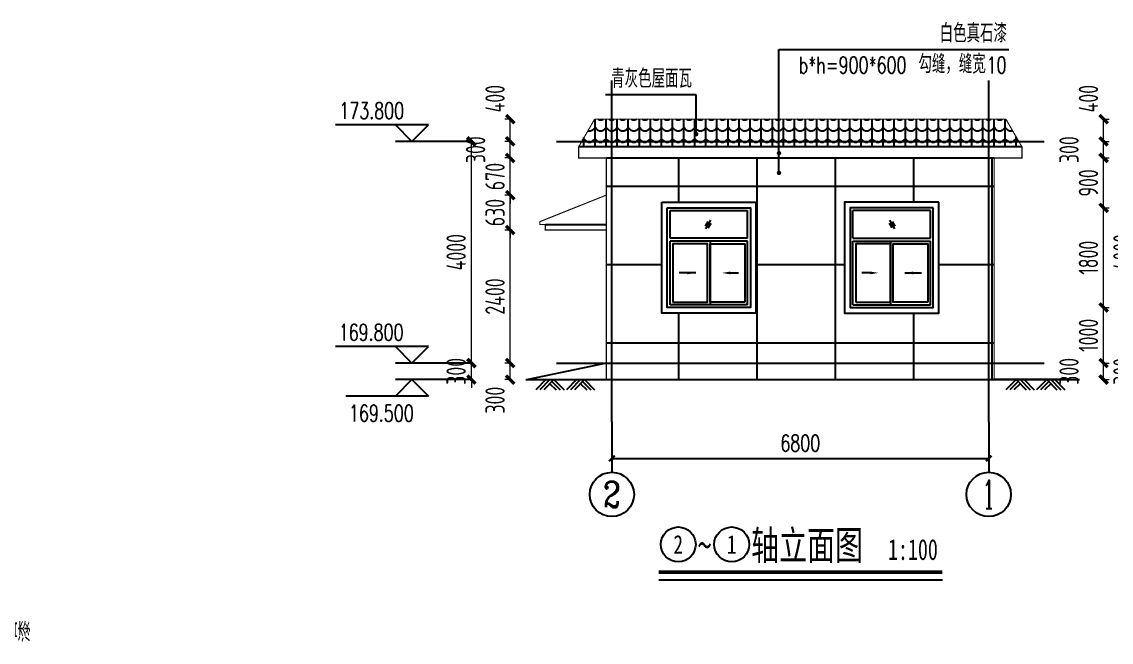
# Model space of a CAD drawing. Header units: inches. Extents: x -25354 to 45988, y -31419 to 5096.
# Drawn here: x 15288 to 34947, y -30697 to -19501 of the extents above; entities that cross this region are included whole.
import ezdxf
from ezdxf.enums import TextEntityAlignment as Align

# ---------------------------------------------------------------- set-up
doc = ezdxf.new("R2010")
doc.units = ezdxf.units.IN
doc.header["$MEASUREMENT"] = 0
doc.linetypes.add('DOTE', pattern=[2.42, 2, -0.2, 0.02, -0.2])
for name, color, linetype in [('AXIS', 3, 'Continuous'), ('AXIS_TEXT', 7, 'Continuous'), ('DIM_ELEV', 3, 'Continuous'), ('DIM_LEAD', 3, 'Continuous'), ('DIM_SYMB', 3, 'Continuous'), ('DOTE', 1, 'DOTE'), ('PUB_DIM', 3, 'Continuous'), ('TWT_DIM', 3, 'Continuous'), ('YHG_文字', 7, 'Continuous'), ('YHJ_立面_墙线中', 2, 'Continuous'), ('YHJ_符号', 3, 'Continuous'), ('YHJ_门窗框', 151, 'Continuous'), ('YHJ_门窗细线', 160, 'Continuous'), ('建筑-房间填充', 8, 'Continuous')]:
    doc.layers.add(name, color=color, linetype=linetype)
doc.styles.add('_TCH_AXIS', font='COMPLEX', dxfattribs={"bigfont": 'GBCBIG'})
doc.styles.add('_TCH_DIM', font='SIMPLEX', dxfattribs={"bigfont": 'GBCBIG'})
doc.styles.add('_TCH_DIM_T3', font='SIMPLEX', dxfattribs={"width": 0.705882, "bigfont": 'GBCBIG'})
doc.styles.add('biaotilan', font='', dxfattribs={"width": 0.7})
doc.styles.add('COMPLEX', font='COMPLEX')
doc.styles.add('TSSD_Rein', font='TSSDENG', dxfattribs={"width": 0.7, "bigfont": '@1HZTXT'})
doc.styles.add('TSSD_REIN_T3', font='tssdeng.shx', dxfattribs={"width": 0.7, "bigfont": 'hztxt.shx'})
doc.styles.add('YH_TEXT', font='@YH2', dxfattribs={"width": 0.7, "bigfont": '@YH1'})
doc.styles.get('biaotilan').set_extended_font_data('SimSun')
doc.dimstyles.new('_TCH_ARCH&&100', dxfattribs={"dimtxt": 350, "dimasz": 150, "dimexe": 100, "dimexo": 200, "dimgap": 100, "dimtad": 1, "dimdec": 0, "dimzin": 0, "dimdsep": 46, "dimtxsty": 'TSSD_REIN_T3', "dimblk": 'ARCHTICK', "dimcen": 0.09, "dimclrt": 7, "dimazin": 2, "dimtfac": 1, "dimtdec": 0, "dimtix": 1, "dimtmove": 2, "dimatfit": 3, "dimfxl": 1, "dimfxlon": 1, "dimtolj": 1, "dimtzin": 0, "dimlwd": 18, "dimlwe": 18, "dimarcsym": 0})
doc.dimstyles.new('_TWT_ARCH&&100', dxfattribs={"dimtxt": 297.5, "dimasz": 100, "dimexe": 250, "dimexo": 300, "dimgap": 126.25, "dimtad": 1, "dimdec": 0, "dimzin": 0, "dimdsep": 46, "dimtxsty": '_TCH_DIM_T3', "dimblk": 'ARCHTICK', "dimcen": 0.09, "dimclrt": 7, "dimazin": 2, "dimtfac": 1, "dimtdec": 0, "dimtix": 1, "dimtmove": 2, "dimatfit": 3, "dimfxl": 75, "dimtolj": 1, "dimtzin": 0, "dimarcsym": 0})
doc.dimstyles.new('YH_D_100', dxfattribs={"dimscale": 100, "dimtxt": 3, "dimasz": 1.5, "dimexe": 1.25, "dimexo": 1, "dimgap": 1.25, "dimtad": 1, "dimdec": 0, "dimzin": 0, "dimdsep": 46, "dimtxsty": 'YH_TEXT', "dimblk1": 'ARCHTICK', "dimblk2": 'ARCHTICK', "dimsah": 1, "dimcen": 0.09, "dimclrt": 7, "dimadec": 0, "dimazin": 0, "dimtfac": 1, "dimtdec": 0, "dimtix": 1, "dimtmove": 2, "dimatfit": 0, "dimfxl": 2, "dimtolj": 1, "dimtzin": 0, "dimarcsym": 0})

# ---------------------------------------------------------------- blocks, each defined once
blk = doc.blocks.new('_ArchTick')
at = {"color": 0, "linetype": 'ByBlock', "const_width": 0.4}
blk.add_lwpolyline([(-0.5, -0.5), (0.5, 0.5)], dxfattribs=at)
blk = doc.blocks.new('玻璃')
at = {"layer": 'YHJ_符号'}
for p, q in [((122756, -123640), (122756, -123820)), ((122726, -123680), (122726, -123780)), ((122786, -123680), (122786, -123780))]:
    blk.add_line(p, q, dxfattribs=at)
blk = doc.blocks.new('*D119')
at = {"layer": 'Defpoints', "color": 0, "transparency": 16777216}
for p in [(25937, -27122), (32737, -27122), (32737, -27380)]:
    blk.add_point(p, dxfattribs=at)
at = {"layer": 'TWT_DIM', "color": 0, "lineweight": -2, "transparency": 16777216}
for p, q in [((25937, -27380), (32737, -27380)), ((25937, -27422), (25937, -27630)), ((32737, -27422), (32737, -27630))]:
    blk.add_line(p, q, dxfattribs=at)
at = {"layer": 'TWT_DIM', "color": 0, "lineweight": -2, "transparency": 16777216, "xscale": 100, "yscale": 100, "zscale": 100, "rotation": 180}
blk.add_blockref('_ArchTick', (25937, -27380), dxfattribs=at)
at = {"layer": 'TWT_DIM', "color": 0, "lineweight": -2, "transparency": 16777216, "xscale": 100, "yscale": 100, "zscale": 100}
blk.add_blockref('_ArchTick', (32737, -27380), dxfattribs=at)
at = {"layer": 'TWT_DIM', "color": 7, "transparency": 16777216, "insert": (29337, -27105), "char_height": 297.5, "attachment_point": 5, "style": '_TCH_DIM_T3'}
blk.add_mtext('\\A1;6800', dxfattribs=at)
blk = doc.blocks.new('_AXISO')
blk.add_circle((0, 0), 0.5)
at = {"layer": 'AXIS_TEXT', "style": 'COMPLEX', "width": 1.041667}
blk.add_attdef('A', text='', height=0.56, dxfattribs=at).set_placement((-0.25, -0.28), (0.25, -0.28), align=Align.FIT)
blk = doc.blocks.new('*D120')
at = {"layer": 'Defpoints', "color": 0, "transparency": 16777216}
for p in [(24103, -25659), (24831, -25659), (24831, -25959)]:
    blk.add_point(p, dxfattribs=at)
at = {"layer": 'PUB_DIM', "color": 0, "lineweight": 18, "transparency": 16777216}
for p, q in [((24104, -25659), (24003, -25659)), ((24103, -25959), (24103, -25659)), ((24104, -25959), (24003, -25959))]:
    blk.add_line(p, q, dxfattribs=at)
at = {"layer": 'PUB_DIM', "color": 0, "lineweight": 18, "transparency": 16777216, "xscale": 150, "yscale": 150, "zscale": 150}
for p, rotation in [((24103, -25659), 90), ((24103, -25959), 270)]:
    blk.add_blockref('_ArchTick', p, dxfattribs=dict(at, rotation=rotation))
at = {"layer": 'PUB_DIM', "color": 7, "transparency": 16777216, "insert": (23828, -26329), "char_height": 350, "attachment_point": 5, "rotation": 90, "style": 'TSSD_REIN_T3'}
blk.add_mtext('\\A1;300', dxfattribs=at)
blk = doc.blocks.new('*D121')
at = {"layer": 'Defpoints', "color": 0, "transparency": 16777216}
for p in [(24103, -23259), (24831, -23259), (24831, -25659)]:
    blk.add_point(p, dxfattribs=at)
at = {"layer": 'PUB_DIM', "color": 0, "lineweight": 18, "transparency": 16777216}
for p, q in [((24104, -23259), (24003, -23259)), ((24103, -25659), (24103, -23259)), ((24104, -25659), (24003, -25659))]:
    blk.add_line(p, q, dxfattribs=at)
at = {"layer": 'PUB_DIM', "color": 0, "lineweight": 18, "transparency": 16777216, "xscale": 150, "yscale": 150, "zscale": 150}
for p, rotation in [((24103, -23259), 90), ((24103, -25659), 270)]:
    blk.add_blockref('_ArchTick', p, dxfattribs=dict(at, rotation=rotation))
at = {"layer": 'PUB_DIM', "color": 7, "transparency": 16777216, "insert": (23828, -24459), "char_height": 350, "attachment_point": 5, "rotation": 90, "style": 'TSSD_REIN_T3'}
blk.add_mtext('\\A1;2400', dxfattribs=at)
blk = doc.blocks.new('*D122')
at = {"layer": 'Defpoints', "color": 0, "transparency": 16777216}
for p in [(24103, -22629), (24831, -22629), (24831, -23259)]:
    blk.add_point(p, dxfattribs=at)
at = {"layer": 'PUB_DIM', "color": 0, "lineweight": 18, "transparency": 16777216}
for p, q in [((24103, -22629), (24103, -22479)), ((24104, -22629), (24003, -22629)), ((24103, -23259), (24103, -22629)), ((24104, -23259), (24003, -23259)), ((24103, -23259), (24103, -23409))]:
    blk.add_line(p, q, dxfattribs=at)
at = {"layer": 'PUB_DIM', "color": 0, "lineweight": 18, "transparency": 16777216, "xscale": 150, "yscale": 150, "zscale": 150}
for p, rotation in [((24103, -22629), 270), ((24103, -23259), 90)]:
    blk.add_blockref('_ArchTick', p, dxfattribs=dict(at, rotation=rotation))
at = {"layer": 'PUB_DIM', "color": 7, "transparency": 16777216, "insert": (23828, -22944), "char_height": 350, "attachment_point": 5, "rotation": 90, "style": 'TSSD_REIN_T3'}
blk.add_mtext('\\A1;630', dxfattribs=at)
blk = doc.blocks.new('*D123')
at = {"layer": 'Defpoints', "color": 0, "transparency": 16777216}
for p in [(24103, -21959), (24831, -21959), (24831, -22629)]:
    blk.add_point(p, dxfattribs=at)
at = {"layer": 'PUB_DIM', "color": 0, "lineweight": 18, "transparency": 16777216}
for p, q in [((24103, -21959), (24103, -21809)), ((24104, -21959), (24003, -21959)), ((24103, -22629), (24103, -21959)), ((24104, -22629), (24003, -22629)), ((24103, -22629), (24103, -22779))]:
    blk.add_line(p, q, dxfattribs=at)
at = {"layer": 'PUB_DIM', "color": 0, "lineweight": 18, "transparency": 16777216, "xscale": 150, "yscale": 150, "zscale": 150}
for p, rotation in [((24103, -21959), 270), ((24103, -22629), 90)]:
    blk.add_blockref('_ArchTick', p, dxfattribs=dict(at, rotation=rotation))
at = {"layer": 'PUB_DIM', "color": 7, "transparency": 16777216, "insert": (23828, -22294), "char_height": 350, "attachment_point": 5, "rotation": 90, "style": 'TSSD_REIN_T3'}
blk.add_mtext('\\A1;670', dxfattribs=at)
blk = doc.blocks.new('*D124')
at = {"layer": 'Defpoints', "color": 0, "transparency": 16777216}
for p in [(24103, -21659), (24831, -21659), (24831, -21959)]:
    blk.add_point(p, dxfattribs=at)
at = {"layer": 'PUB_DIM', "color": 0, "lineweight": 18, "transparency": 16777216}
for p, q in [((24104, -21659), (24003, -21659)), ((24103, -21959), (24103, -21659)), ((24104, -21959), (24003, -21959))]:
    blk.add_line(p, q, dxfattribs=at)
at = {"layer": 'PUB_DIM', "color": 0, "lineweight": 18, "transparency": 16777216, "xscale": 150, "yscale": 150, "zscale": 150}
for p, rotation in [((24103, -21659), 90), ((24103, -21959), 270)]:
    blk.add_blockref('_ArchTick', p, dxfattribs=dict(at, rotation=rotation))
at = {"layer": 'PUB_DIM', "color": 7, "transparency": 16777216, "insert": (23478, -21809), "char_height": 350, "attachment_point": 5, "rotation": 90, "style": 'TSSD_REIN_T3'}
blk.add_mtext('\\A1;300', dxfattribs=at)
blk = doc.blocks.new('*D125')
at = {"layer": 'Defpoints', "color": 0, "transparency": 16777216}
for p in [(24103, -21259), (24831, -21259), (24831, -21659)]:
    blk.add_point(p, dxfattribs=at)
at = {"layer": 'PUB_DIM', "color": 0, "lineweight": 18, "transparency": 16777216}
for p, q in [((24104, -21259), (24003, -21259)), ((24103, -21659), (24103, -21259)), ((24104, -21659), (24003, -21659))]:
    blk.add_line(p, q, dxfattribs=at)
at = {"layer": 'PUB_DIM', "color": 0, "lineweight": 18, "transparency": 16777216, "xscale": 150, "yscale": 150, "zscale": 150}
for p, rotation in [((24103, -21259), 90), ((24103, -21659), 270)]:
    blk.add_blockref('_ArchTick', p, dxfattribs=dict(at, rotation=rotation))
at = {"layer": 'PUB_DIM', "color": 7, "transparency": 16777216, "insert": (23828, -20889), "char_height": 350, "attachment_point": 5, "rotation": 90, "style": 'TSSD_REIN_T3'}
blk.add_mtext('\\A1;400', dxfattribs=at)
blk = doc.blocks.new('*D126')
at = {"layer": 'Defpoints', "color": 0, "transparency": 16777216}
for p in [(33999, -25659), (34811, -25659), (33999, -25959)]:
    blk.add_point(p, dxfattribs=at)
at = {"layer": 'PUB_DIM', "color": 0, "lineweight": 18, "transparency": 16777216}
for p, q in [((34810, -25659), (34911, -25659)), ((34811, -25959), (34811, -25659)), ((34810, -25959), (34911, -25959))]:
    blk.add_line(p, q, dxfattribs=at)
at = {"layer": 'PUB_DIM', "color": 0, "lineweight": 18, "transparency": 16777216, "xscale": 150, "yscale": 150, "zscale": 150}
for p, rotation in [((34811, -25659), 90), ((34811, -25959), 270)]:
    blk.add_blockref('_ArchTick', p, dxfattribs=dict(at, rotation=rotation))
at = {"layer": 'PUB_DIM', "color": 7, "transparency": 16777216, "insert": (34186, -25809), "char_height": 350, "attachment_point": 5, "rotation": 90, "style": 'TSSD_REIN_T3'}
blk.add_mtext('\\A1;300', dxfattribs=at)
blk = doc.blocks.new('*D127')
at = {"layer": 'Defpoints', "color": 0, "transparency": 16777216}
for p in [(33999, -24659), (34811, -24659), (33999, -25659)]:
    blk.add_point(p, dxfattribs=at)
at = {"layer": 'PUB_DIM', "color": 0, "lineweight": 18, "transparency": 16777216}
for p, q in [((34810, -24659), (34911, -24659)), ((34811, -25659), (34811, -24659)), ((34810, -25659), (34911, -25659))]:
    blk.add_line(p, q, dxfattribs=at)
at = {"layer": 'PUB_DIM', "color": 0, "lineweight": 18, "transparency": 16777216, "xscale": 150, "yscale": 150, "zscale": 150}
for p, rotation in [((34811, -24659), 90), ((34811, -25659), 270)]:
    blk.add_blockref('_ArchTick', p, dxfattribs=dict(at, rotation=rotation))
at = {"layer": 'PUB_DIM', "color": 7, "transparency": 16777216, "insert": (34536, -25159), "char_height": 350, "attachment_point": 5, "rotation": 90, "style": 'TSSD_REIN_T3'}
blk.add_mtext('\\A1;1000', dxfattribs=at)
blk = doc.blocks.new('*D128')
at = {"layer": 'Defpoints', "color": 0, "transparency": 16777216}
for p in [(33999, -22859), (34811, -22859), (33999, -24659)]:
    blk.add_point(p, dxfattribs=at)
at = {"layer": 'PUB_DIM', "color": 0, "lineweight": 18, "transparency": 16777216}
for p, q in [((34810, -22859), (34911, -22859)), ((34811, -24659), (34811, -22859)), ((34810, -24659), (34911, -24659))]:
    blk.add_line(p, q, dxfattribs=at)
at = {"layer": 'PUB_DIM', "color": 0, "lineweight": 18, "transparency": 16777216, "xscale": 150, "yscale": 150, "zscale": 150}
for p, rotation in [((34811, -22859), 90), ((34811, -24659), 270)]:
    blk.add_blockref('_ArchTick', p, dxfattribs=dict(at, rotation=rotation))
at = {"layer": 'PUB_DIM', "color": 7, "transparency": 16777216, "insert": (34536, -23759), "char_height": 350, "attachment_point": 5, "rotation": 90, "style": 'TSSD_REIN_T3'}
blk.add_mtext('\\A1;1800', dxfattribs=at)
blk = doc.blocks.new('*D129')
at = {"layer": 'Defpoints', "color": 0, "transparency": 16777216}
for p in [(33999, -21959), (34811, -21959), (33999, -22859)]:
    blk.add_point(p, dxfattribs=at)
at = {"layer": 'PUB_DIM', "color": 0, "lineweight": 18, "transparency": 16777216}
for p, q in [((34810, -21959), (34911, -21959)), ((34811, -22859), (34811, -21959)), ((34810, -22859), (34911, -22859))]:
    blk.add_line(p, q, dxfattribs=at)
at = {"layer": 'PUB_DIM', "color": 0, "lineweight": 18, "transparency": 16777216, "xscale": 150, "yscale": 150, "zscale": 150}
for p, rotation in [((34811, -21959), 90), ((34811, -22859), 270)]:
    blk.add_blockref('_ArchTick', p, dxfattribs=dict(at, rotation=rotation))
at = {"layer": 'PUB_DIM', "color": 7, "transparency": 16777216, "insert": (34536, -22409), "char_height": 350, "attachment_point": 5, "rotation": 90, "style": 'TSSD_REIN_T3'}
blk.add_mtext('\\A1;900', dxfattribs=at)
blk = doc.blocks.new('*D130')
at = {"layer": 'Defpoints', "color": 0, "transparency": 16777216}
for p in [(33999, -21659), (34811, -21659), (33999, -21959)]:
    blk.add_point(p, dxfattribs=at)
at = {"layer": 'PUB_DIM', "color": 0, "lineweight": 18, "transparency": 16777216}
for p, q in [((34810, -21659), (34911, -21659)), ((34811, -21959), (34811, -21659)), ((34810, -21959), (34911, -21959))]:
    blk.add_line(p, q, dxfattribs=at)
at = {"layer": 'PUB_DIM', "color": 0, "lineweight": 18, "transparency": 16777216, "xscale": 150, "yscale": 150, "zscale": 150}
for p, rotation in [((34811, -21659), 90), ((34811, -21959), 270)]:
    blk.add_blockref('_ArchTick', p, dxfattribs=dict(at, rotation=rotation))
at = {"layer": 'PUB_DIM', "color": 7, "transparency": 16777216, "insert": (34186, -21809), "char_height": 350, "attachment_point": 5, "rotation": 90, "style": 'TSSD_REIN_T3'}
blk.add_mtext('\\A1;300', dxfattribs=at)
blk = doc.blocks.new('*D131')
at = {"layer": 'Defpoints', "color": 0, "transparency": 16777216}
for p in [(33999, -21259), (34811, -21259), (33999, -21659)]:
    blk.add_point(p, dxfattribs=at)
at = {"layer": 'PUB_DIM', "color": 0, "lineweight": 18, "transparency": 16777216}
for p, q in [((34810, -21259), (34911, -21259)), ((34811, -21659), (34811, -21259)), ((34810, -21659), (34911, -21659))]:
    blk.add_line(p, q, dxfattribs=at)
at = {"layer": 'PUB_DIM', "color": 0, "lineweight": 18, "transparency": 16777216, "xscale": 150, "yscale": 150, "zscale": 150}
for p, rotation in [((34811, -21259), 90), ((34811, -21659), 270)]:
    blk.add_blockref('_ArchTick', p, dxfattribs=dict(at, rotation=rotation))
at = {"layer": 'PUB_DIM', "color": 7, "transparency": 16777216, "insert": (34536, -20889), "char_height": 350, "attachment_point": 5, "rotation": 90, "style": 'TSSD_REIN_T3'}
blk.add_mtext('\\A1;400', dxfattribs=at)
blk = doc.blocks.new('*D132')
at = {"layer": 'Defpoints', "color": 0, "transparency": 16777216}
for p in [(23401, -25659), (24531, -25659), (24531, -25959)]:
    blk.add_point(p, dxfattribs=at)
at = {"layer": 'PUB_DIM', "color": 0, "lineweight": 18, "transparency": 16777216}
for p, q in [((23401, -25659), (23401, -25509)), ((23402, -25659), (23301, -25659)), ((23401, -25959), (23401, -25659)), ((23402, -25959), (23301, -25959)), ((23401, -25959), (23401, -26109))]:
    blk.add_line(p, q, dxfattribs=at)
at = {"layer": 'PUB_DIM', "color": 0, "lineweight": 18, "transparency": 16777216, "xscale": 150, "yscale": 150, "zscale": 150}
for p, rotation in [((23401, -25659), 270), ((23401, -25959), 90)]:
    blk.add_blockref('_ArchTick', p, dxfattribs=dict(at, rotation=rotation))
at = {"layer": 'PUB_DIM', "color": 7, "transparency": 16777216, "insert": (23126, -25809), "char_height": 350, "attachment_point": 5, "rotation": 90, "style": 'TSSD_REIN_T3'}
blk.add_mtext('\\A1;300', dxfattribs=at)
blk = doc.blocks.new('*D133')
at = {"layer": 'Defpoints', "color": 0, "transparency": 16777216}
for p in [(23401, -21659), (24531, -21659), (24531, -25659)]:
    blk.add_point(p, dxfattribs=at)
at = {"layer": 'PUB_DIM', "color": 0, "lineweight": 18, "transparency": 16777216}
for p, q in [((23402, -21659), (23301, -21659)), ((23401, -25659), (23401, -21659)), ((23402, -25659), (23301, -25659))]:
    blk.add_line(p, q, dxfattribs=at)
at = {"layer": 'PUB_DIM', "color": 0, "lineweight": 18, "transparency": 16777216, "xscale": 150, "yscale": 150, "zscale": 150}
for p, rotation in [((23401, -21659), 90), ((23401, -25659), 270)]:
    blk.add_blockref('_ArchTick', p, dxfattribs=dict(at, rotation=rotation))
at = {"layer": 'PUB_DIM', "color": 7, "transparency": 16777216, "insert": (23126, -23659), "char_height": 350, "attachment_point": 5, "rotation": 90, "style": 'TSSD_REIN_T3'}
blk.add_mtext('\\A1;4000', dxfattribs=at)
blk = doc.blocks.new('*D134')
at = {"layer": 'Defpoints', "color": 0, "transparency": 16777216}
for p in [(34299, -25659), (35434, -25659), (34299, -25959)]:
    blk.add_point(p, dxfattribs=at)
at = {"layer": 'PUB_DIM', "color": 0, "lineweight": 18, "transparency": 16777216}
for p, q in [((35434, -25659), (35434, -25509)), ((35433, -25659), (35534, -25659)), ((35434, -25959), (35434, -25659)), ((35433, -25959), (35534, -25959)), ((35434, -25959), (35434, -26109))]:
    blk.add_line(p, q, dxfattribs=at)
at = {"layer": 'PUB_DIM', "color": 0, "lineweight": 18, "transparency": 16777216, "xscale": 150, "yscale": 150, "zscale": 150}
for p, rotation in [((35434, -25659), 270), ((35434, -25959), 90)]:
    blk.add_blockref('_ArchTick', p, dxfattribs=dict(at, rotation=rotation))
at = {"layer": 'PUB_DIM', "color": 7, "transparency": 16777216, "insert": (35159, -25809), "char_height": 350, "attachment_point": 5, "rotation": 90, "style": 'TSSD_REIN_T3'}
blk.add_mtext('\\A1;300', dxfattribs=at)
blk = doc.blocks.new('*D135')
at = {"layer": 'Defpoints', "color": 0, "transparency": 16777216}
for p in [(34299, -21659), (35434, -21659), (34299, -25659)]:
    blk.add_point(p, dxfattribs=at)
at = {"layer": 'PUB_DIM', "color": 0, "lineweight": 18, "transparency": 16777216}
for p, q in [((35433, -21659), (35534, -21659)), ((35434, -25659), (35434, -21659)), ((35433, -25659), (35534, -25659))]:
    blk.add_line(p, q, dxfattribs=at)
at = {"layer": 'PUB_DIM', "color": 0, "lineweight": 18, "transparency": 16777216, "xscale": 150, "yscale": 150, "zscale": 150}
for p, rotation in [((35434, -21659), 90), ((35434, -25659), 270)]:
    blk.add_blockref('_ArchTick', p, dxfattribs=dict(at, rotation=rotation))
at = {"layer": 'PUB_DIM', "color": 7, "transparency": 16777216, "insert": (35159, -23659), "char_height": 350, "attachment_point": 5, "rotation": 90, "style": 'TSSD_REIN_T3'}
blk.add_mtext('\\A1;4000', dxfattribs=at)
blk = doc.blocks.new('GHAFGAGADGSAD')
at = {"layer": 'YHJ_符号'}
blk.add_lwpolyline([(630000, 83598), (630150, 83598)], dxfattribs=at)
blk.add_solid([(630000, 83573), (629850, 83598), (630000, 83623)], dxfattribs=at)
at = {"layer": 'YHJ_门窗框'}
blk.add_lwpolyline([(628862, 84773), (630362, 84773), (630362, 82973), (628862, 82973)], close=True, dxfattribs=at)
at = {"layer": 'YHJ_门窗细线'}
for p, q in [((628912, 84223), (628912, 84723)), ((630312, 84223), (630312, 84723)), ((630312, 84223), (628912, 84223)), ((628912, 83023), (628912, 84173)), ((630312, 84173), (628912, 84173)), ((629637, 84173), (629637, 83023)), ((630312, 83023), (630312, 84173))]:
    blk.add_line(p, q, dxfattribs=at)
for points in [[(628912, 84723), (630312, 84723)], [(630312, 83023), (628912, 83023)]]:
    blk.add_lwpolyline(points, dxfattribs=at)
for points in [[(628962, 83073), (629587, 83073), (629587, 84123), (628962, 84123)], [(630262, 83073), (629637, 83073), (629637, 84123), (630262, 84123)]]:
    blk.add_lwpolyline(points, close=True, dxfattribs=at)
at = {"layer": 'YHJ_符号', "extrusion": (0, 0, -1), "xscale": -1, "zscale": -1, "rotation": 210.0000000001262}
blk.add_blockref('玻璃', (-674046, -84062), dxfattribs=at)
at = {"layer": 'YHJ_符号'}
blk.add_leader([(629375, 83598), (629075, 83598)], dimstyle='YH_D_100', override={"dimgap": 1.2, "dimtad": 0}, dxfattribs=at)

msp = doc.modelspace()

# ---------------------------------------------------------------- hatches: boundary and pattern name
h = msp.add_hatch()
h.set_pattern_fill('多孔材料', color=8, scale=500, angle=45)
h.set_pattern_definition([(90, (-2191760.7, -2689677.4), (-1414.215, 0), []), (180, (-2191760.7, -2689677.4), (-1e-13, -1414.215), [])])
h.paths.add_polyline_path([(32736.7, -21958.8), (28952.3, -21958.8), (28952.3, -22208.5, -1), (28952.3, -22248.5, -1), (28952.3, -22208.5), (28952.3, -21958.8), (25936.7, -21958.8), (25936.7, -25658.8), (32736.7, -25658.8)])
h.paths.add_polyline_path([(30136.7, -22758.8), (31836.7, -22758.8), (31836.7, -24758.8), (30136.7, -24758.8)], flags=16)
h.paths.add_polyline_path([(30236.7, -24658.8), (30236.7, -22858.8), (31736.7, -22858.8), (31736.7, -24658.8)], flags=0)
h.paths.add_polyline_path([(30286.7, -24608.8), (30286.7, -23458.8), (31686.7, -23458.8), (31686.7, -24608.8)], flags=0)
h.paths.add_polyline_path([(30336.7, -24558.8), (30336.7, -23508.8), (30961.7, -23508.8), (30961.7, -24558.8)], flags=0)
h.paths.add_polyline_path([(28536.7, -24758.8), (26836.7, -24758.8), (26836.7, -22758.8), (28536.7, -22758.8)], flags=16)
h.paths.add_polyline_path([(28436.7, -24658.8), (26936.7, -24658.8), (26936.7, -22858.8), (28436.7, -22858.8)], flags=0)
h.paths.add_polyline_path([(28386.7, -24608.8), (26986.7, -24608.8), (26986.7, -23458.8), (28386.7, -23458.8)], flags=0)
h.paths.add_polyline_path([(28336.7, -24558.8), (27711.7, -24558.8), (27711.7, -23508.8), (28336.7, -23508.8)], flags=0)
h.paths.add_polyline_path([(30286.7, -23408.8), (30286.7, -22908.8), (31686.7, -22908.8), (31686.7, -23408.8)], flags=0)
h.paths.add_polyline_path([(31011.7, -24558.8), (31011.7, -23508.8), (31636.7, -23508.8), (31636.7, -24558.8)], flags=0)
h.paths.add_polyline_path([(28386.7, -23408.8), (26986.7, -23408.8), (26986.7, -22908.8), (28386.7, -22908.8)], flags=0)
h.paths.add_polyline_path([(27661.7, -24558.8), (27036.7, -24558.8), (27036.7, -23508.8), (27661.7, -23508.8)], flags=0)
h.paths.add_polyline_path([(32736.7, -25658.8), (25936.7, -25658.8), (25936.7, -25958.8), (32736.7, -25958.8)])
h.paths.add_polyline_path([(25936.7, -25658.8), (25836.7, -25658.8), (25836.7, -25958.8), (25936.7, -25958.8)])
h.paths.add_polyline_path([(25936.7, -21958.8), (25836.7, -21958.8), (25836.7, -25658.8), (25936.7, -25658.8)])
h.paths.add_polyline_path([(32836.7, -25658.8), (32736.7, -25658.8), (32736.7, -25958.8), (32836.7, -25958.8)])
h.paths.add_polyline_path([(32836.7, -21958.8), (32736.7, -21958.8), (32736.7, -25658.8), (32836.7, -25658.8)])
at = {"layer": '建筑-房间填充'}
h = msp.add_hatch(dxfattribs=at)
h.set_pattern_fill('弯瓦屋面', color=144, scale=100)
h.set_pattern_definition([(0, (-635687, -107671.4), (200, 200), [40, -160]), (45, (-635606.99, -107651.4), (2e-14, 200), [56.56854, -226.27417]), (90, (-635567, -107611.4), (-200, 200), [200]), (135, (-635526.99, -107651.4), (-200, 2e-14), [56.56854, -226.27417]), (26.565051, (-635646.99, -107671.4), (200, 2e-07), [44.72, -402.493595]), (333.434949, (-635526.99, -107651.4), (200, -2e-07), [44.72, -402.493595])])
h.paths.add_polyline_path([(25936.7, -21258.8), (25625.3, -21258.8), (25394.4, -21658.8), (25936.7, -21658.8)])
h.paths.add_polyline_path([(25936.7, -21658.8), (25394.4, -21658.8), (25336.7, -21758.8), (25936.7, -21758.8)])
h.paths.add_polyline_path([(32736.7, -21258.8), (25936.7, -21258.8), (25936.7, -21658.8), (32736.7, -21658.8)])
h.paths.add_polyline_path([(32736.7, -21658.8), (25936.7, -21658.8), (25936.7, -21758.8), (32736.7, -21758.8)])
h.paths.add_polyline_path([(33048, -21258.8), (32736.7, -21258.8), (32736.7, -21658.8), (33278.9, -21658.8)])
h.paths.add_polyline_path([(33278.9, -21658.8), (32736.7, -21658.8), (32736.7, -21758.8), (33336.7, -21758.8)])

# ---------------------------------------------------------------- linework, layer by layer
for p, q in [((24746, -25958.8), (24562.9, -26144.8)), ((24818, -25958.8), (24634.9, -26144.8)), ((24889.9, -25958.8), (24706.8, -26144.8)), ((24818, -26031.9), (24929.2, -26144.8)), ((24854, -25995.4), (25001.1, -26144.8)), ((24889.9, -25958.8), (25073.1, -26144.8)), ((25299, -25958.8), (25115.9, -26144.8)), ((25370.9, -25958.8), (25187.8, -26144.8)), ((25442.9, -25958.8), (25259.8, -26144.8)), ((25370.9, -26031.9), (25482.1, -26144.8)), ((25406.9, -25995.4), (25554.1, -26144.8)), ((25442.9, -25958.8), (25626.1, -26144.8)), ((33230.4, -25958.8), (33047.2, -26144.8)), ((33266.4, -25995.4), (33119.2, -26144.8)), ((33302.4, -26031.9), (33191.2, -26144.8)), ((33230.4, -25958.8), (33413.5, -26144.8)), ((33302.4, -25958.8), (33485.5, -26144.8)), ((33374.3, -25958.8), (33557.4, -26144.8)), ((33783.4, -25958.8), (33600.2, -26144.8)), ((33819.4, -25995.4), (33672.2, -26144.8)), ((33855.3, -26031.9), (33744.1, -26144.8)), ((33783.4, -25958.8), (33966.5, -26144.8)), ((33855.3, -25958.8), (34038.4, -26144.8)), ((33927.3, -25958.8), (34110.4, -26144.8))]:
    msp.add_line(p, q)
at = {"layer": 'AXIS'}
for p, q in [((25936.7, -26722.5), (25936.7, -27630)), ((32736.7, -26722.5), (32736.7, -27630))]:
    msp.add_line(p, q, dxfattribs=at)
at = {"layer": 'DIM_ELEV'}
for p, q in [((22629.3, -21358.8), (20949.3, -21358.8)), ((22329.3, -21658.8), (22029.3, -21358.8)), ((22329.3, -21658.8), (22629.3, -21358.8)), ((23400.6, -21658.8), (22029.3, -21658.8)), ((22629.3, -25358.8), (20949.3, -25358.8)), ((22329.3, -25658.8), (22029.3, -25358.8)), ((22329.3, -25658.8), (22629.3, -25358.8)), ((23400.6, -25658.8), (22029.3, -25658.8)), ((22329.3, -25958.8), (22029.3, -26258.8)), ((23400.6, -25958.8), (22029.3, -25958.8)), ((22329.3, -25958.8), (22629.3, -26258.8)), ((22629.3, -26258.8), (21133.3, -26258.8))]:
    msp.add_line(p, q, dxfattribs=at)
for points in [[(24383.1, -25958.8), (25836.7, -25958.8)], [(34221.2, -25958.8), (32836.7, -25958.8)]]:
    msp.add_lwpolyline(points, dxfattribs=at)
at = {"layer": 'DIM_LEAD'}
for p, q in [((28952.3, -22228.5), (28952.3, -20003.1)), ((28952.3, -21871.8), (28952.3, -20003.1)), ((28952.3, -20003.1), (33102.7, -20003.1)), ((27458.6, -20820.4), (25819.2, -20820.4)), ((27458.6, -21527.3), (27458.6, -20820.4))]:
    msp.add_line(p, q, dxfattribs=at)
at = {"layer": 'DIM_LEAD', "const_width": 40}
for points in [[(27458.6, -21547.3, 1), (27458.6, -21507.3, 1)], [(28952.3, -21891.8, 1), (28952.3, -21851.8, 1)], [(28952.3, -22248.5, 1), (28952.3, -22208.5, 1)]]:
    msp.add_lwpolyline(points, format="xyb", close=True, dxfattribs=at)
at = {"layer": 'DIM_SYMB', "const_width": 70}
msp.add_lwpolyline([(26784, -29432.9), (31902.8, -29432.9)], dxfattribs=at)
at = {"layer": 'DIM_SYMB'}
msp.add_lwpolyline([(26784, -29572.9), (31902.8, -29572.9)], dxfattribs=at)
at = {"layer": 'DIM_SYMB', "color": 7}
for centre in [(27134, -28933.2), (28098.7, -28933.2)]:
    msp.add_circle(centre, 315, dxfattribs=at)
at = {"layer": 'DOTE', "linetype": 'DOTE'}
for p, q in [((25936.7, -26722.5), (25936.7, -20558.8)), ((32736.7, -26722.5), (32736.7, -20558.8)), ((24936.7, -21658.8), (33736.7, -21658.8)), ((24936.7, -25658.8), (33736.7, -25658.8))]:
    msp.add_line(p, q, dxfattribs=at)
at = {"layer": 'YHJ_立面_墙线中', "lineweight": 25, "const_width": 20}
for points in [[(25836.7, -21958.8), (25336.7, -21958.8), (25336.7, -21758.8), (25625.3, -21258.8)], [(25625.3, -21258.8), (33048, -21258.8)], [(32836.7, -21958.8), (33336.7, -21958.8), (33336.7, -21758.8), (33048, -21258.8)], [(25836.7, -25958.8), (25836.7, -21958.8)], [(32836.7, -25958.8), (32836.7, -21958.8)], [(25836.7, -22628.9), (24636.7, -23108.8), (24636.7, -23158.8), (24736.7, -23158.8), (24736.7, -23258.8), (25836.7, -23258.8)]]:
    msp.add_lwpolyline(points, dxfattribs=at)
at = {"layer": 'YHJ_立面_墙线中'}
for points in [[(33336.7, -21758.8), (25336.7, -21758.8)], [(25836.7, -21958.8), (32836.7, -21958.8)], [(24736.7, -23158.8), (25836.7, -23158.8)], [(25836.7, -25658.8), (24423.9, -25958.8)]]:
    msp.add_lwpolyline(points, dxfattribs=at)
for points in [[(26836.7, -22758.8), (28536.7, -22758.8), (28536.7, -24758.8), (26836.7, -24758.8)], [(31836.7, -22758.8), (30136.7, -22758.8), (30136.7, -24758.8), (31836.7, -24758.8)]]:
    msp.add_lwpolyline(points, close=True, dxfattribs=at)
at = {"layer": 'YHJ_立面_墙线中', "lineweight": 40, "const_width": 40}
msp.add_lwpolyline([(24423.9, -25958.8), (34379.1, -25958.8)], dxfattribs=at)

# ---------------------------------------------------------------- block references
at = {"layer": 'AXIS'}
ref = msp.add_blockref('_AXISO', (25936.7, -28030), dxfattribs=dict(at, xscale=800, yscale=800, zscale=800))
ref.add_attrib('A', '2', dxfattribs={"layer": 'AXIS_TEXT', "height": 465.9, "style": '_TCH_AXIS'}).set_placement((25781.3, -28262.9), (26092, -28262.9), align=Align.FIT)
ref = msp.add_blockref('_AXISO', (32736.7, -28030), dxfattribs=dict(at, xscale=800, yscale=800, zscale=800))
ref.add_attrib('A', '1', dxfattribs={"layer": 'AXIS_TEXT', "height": 514.7, "style": '_TCH_AXIS'}).set_placement((32626.4, -28287.3), (32847, -28287.3), align=Align.FIT)
at = {"layer": 'YHJ_立面_墙线中'}
msp.add_blockref('GHAFGAGADGSAD', (-601925.5, -107631.5), dxfattribs=at)
at = {"layer": 'YHJ_立面_墙线中', "xscale": -1}
msp.add_blockref('GHAFGAGADGSAD', (660598.8, -107631.5), dxfattribs=at)

# ---------------------------------------------------------------- texts
at = {"layer": 'DIM_ELEV', "color": 7, "style": '_TCH_DIM', "width": 0.705882}
for s, p in [('173.800', (21017.3, -21253.8)), ('169.800', (21007.3, -25253.8)), ('169.500', (21191.3, -26713.8))]:
    msp.add_text(s, height=297.5, dxfattribs=at).set_placement(p)
at = {"layer": 'DIM_LEAD', "color": 7, "style": '_TCH_DIM'}
for s, p in [('白色真石漆', (31850.9, -19875.8)), ('勾缝，缝宽', (31469, -20432)), ('青灰色屋面瓦', (25924.2, -20693.1))]:
    msp.add_text(s, height=337.59, dxfattribs=at).set_placement(p)
at = {"layer": 'DIM_LEAD', "color": 7, "style": '_TCH_DIM', "width": 0.705882}
for s, p in [('b*h=900*600', (29309, -20432)), ('10', (32697.7, -20432))]:
    msp.add_text(s, height=297.5, dxfattribs=at).set_placement(p)
at = {"layer": 'DIM_SYMB', "color": 7, "style": 'biaotilan', "width": 0.7}
for s, height, p in [('轴立面图', 528.69, (28448.7, -29213.2)), ('~', 528.7, (27484, -29213.2)), ('1:100', 377.64, (30919.7, -29213.2))]:
    msp.add_text(s, height=height, dxfattribs=at).set_placement(p)
at = {"layer": 'DIM_SYMB', "color": 7, "style": 'biaotilan'}
for s, height, width, p, p2 in [('2', 335.7, 0.724277, (27047.1, -29101), (27221, -29101)), ('1', 336.1, 0.720115, (28012.2, -29101.2), (28185.2, -29101.2))]:
    msp.add_text(s, height=height, dxfattribs=dict(at, width=width)).set_placement(p, p2, align=Align.FIT)
at = {"layer": 'YHG_文字', "style": 'TSSD_Rein', "width": 0.7}
msp.add_text('白色真石漆', height=350, dxfattribs=at).set_placement((14281.3, -30691))

# ---------------------------------------------------------------- dimensions: what is measured, and where the dimension line sits
at = {"layer": 'PUB_DIM'}
for base, p1, p2, picture, middle in [((24102.7, -21258.8), (24831, -21658.8), (24831, -21258.8), '*D125', (23827.7, -20888.8)), ((34811, -21258.8), (33999.4, -21658.8), (33999.4, -21258.8), '*D131', (34536, -20888.8)), ((24102.7, -21658.8), (24831, -21958.8), (24831, -21658.8), '*D124', (23477.7, -21808.8)), ((34811, -21658.8), (33999.4, -21958.8), (33999.4, -21658.8), '*D130', (34186, -21808.8)), ((34811, -25658.8), (33999.4, -25958.8), (33999.4, -25658.8), '*D126', (34186, -25808.8)), ((24102.7, -25658.8), (24831, -25958.8), (24831, -25658.8), '*D120', (23827.7, -26328.8))]:
    dim = msp.add_linear_dim(base=base, p1=p1, p2=p2, angle=90, dimstyle='_TCH_ARCH&&100', dxfattribs=at)
    dim.commit()
    dim.dimension.update_dxf_attribs({"geometry": picture, "text_midpoint": middle, "dimtype": 161})
for p1, p2, distance, picture, middle in [((24531, -25658.8), (24531, -21658.8), 1130.5, '*D133', (23125.6, -23658.8)), ((34299.4, -25658.8), (34299.4, -21658.8), -1135, '*D135', (35159.3, -23658.8)), ((24831, -22628.9), (24831, -21958.8), 728.3, '*D123', (23827.7, -22293.8)), ((33999.4, -22858.8), (33999.4, -21958.8), -811.6, '*D129', (34536, -22408.8)), ((24831, -23258.8), (24831, -22628.9), 728.3, '*D122', (23827.7, -22943.8)), ((33999.4, -24658.8), (33999.4, -22858.8), -811.6, '*D128', (34536, -23758.8)), ((24831, -25658.8), (24831, -23258.8), 728.3, '*D121', (23827.7, -24458.8)), ((33999.4, -25658.8), (33999.4, -24658.8), -811.6, '*D127', (34536, -25158.8)), ((24531, -25958.8), (24531, -25658.8), 1130.5, '*D132', (23125.6, -25808.8)), ((34299.4, -25958.8), (34299.4, -25658.8), -1135, '*D134', (35159.3, -25808.8))]:
    dim = msp.add_aligned_dim(p1=p1, p2=p2, distance=distance, dimstyle='_TCH_ARCH&&100', dxfattribs=at)
    dim.commit()
    dim.dimension.update_dxf_attribs({"geometry": picture, "text_midpoint": middle})
at = {"layer": 'TWT_DIM'}
dim = msp.add_aligned_dim(p1=(25936.7, -27122.5), p2=(32736.7, -27122.5), distance=-257.5, dimstyle='_TWT_ARCH&&100', dxfattribs=at)
dim.commit()
dim.dimension.update_dxf_attribs({"geometry": '*D119', "text_midpoint": (29336.7, -27105)})

doc.saveas('drawing.dxf')
